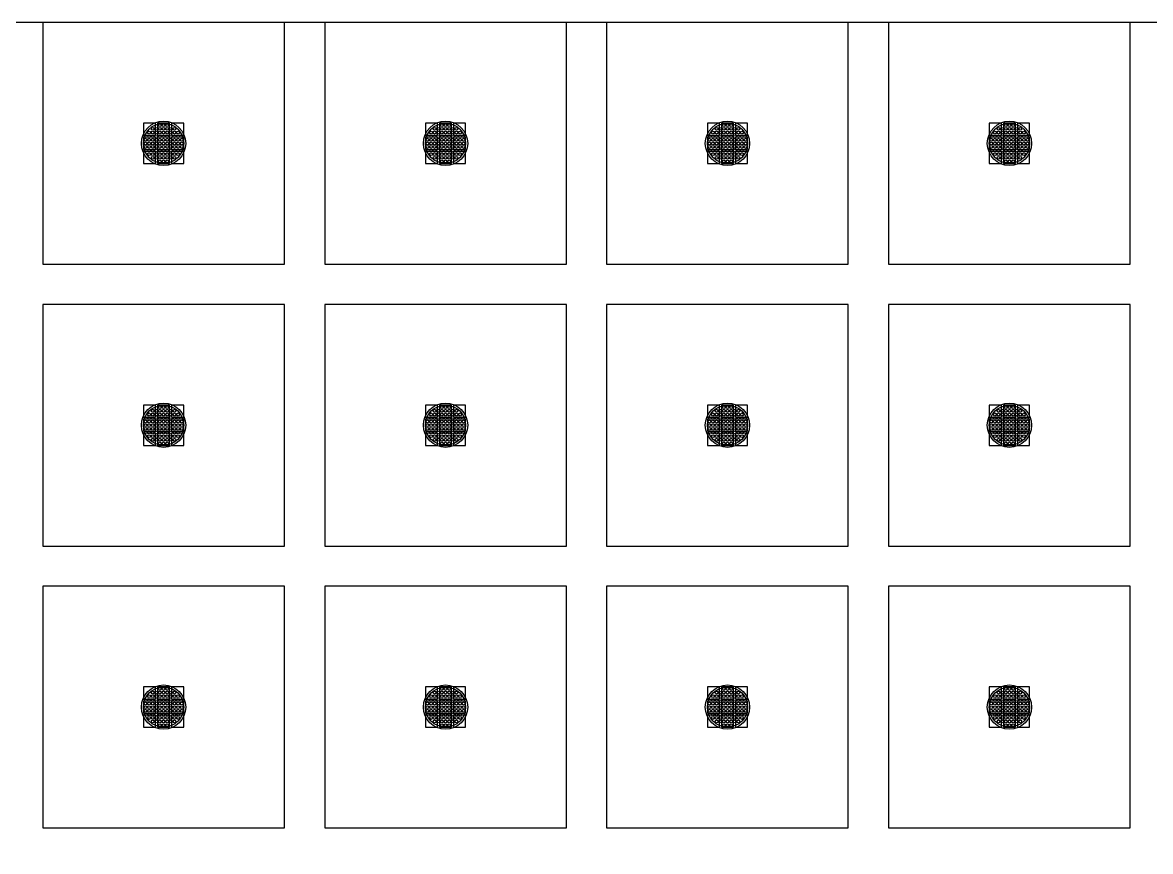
# Model space of a CAD drawing. Extents: x -49 to 54, y -38 to 38.
# Drawn here: x 2.5 to 30.5, y 17.41 to 38 of the extents above; entities that cross this region are included whole.
import ezdxf

# ---------------------------------------------------------------- set-up
doc = ezdxf.new("R2010")
doc.units = 0
for name, color, linetype in [('BACK_LAYER', 5, 'CONTINUOUS'), ('CELL_GRID', 8, 'CONTINUOUS'), ('COND_LAYER_LOWER_ELECTRODE', 6, 'CONTINUOUS'), ('CONDUCTIVE_LAYER_BACK_LAYER', 2, 'CONTINUOUS'), ('EMITTER', 3, 'CONTINUOUS'), ('LOWER_ELECTRODE', 1, 'CONTINUOUS'), ('OUTLINE', 7, 'CONTINUOUS')]:
    doc.layers.add(name, color=color, linetype=linetype)

msp = doc.modelspace()

# ---------------------------------------------------------------- linework, layer by layer
at = {"layer": 'BACK_LAYER'}
for points in [[(5.5, 35.2), (5.8, 35.2), (5.8, 35.5), (5.5, 35.5)], [(5.85, 35.2), (6.15, 35.2), (6.15, 35.5), (5.85, 35.5)], [(6.2, 35.2), (6.5, 35.2), (6.5, 35.5), (6.2, 35.5)], [(12.5, 35.2), (12.8, 35.2), (12.8, 35.5), (12.5, 35.5)], [(12.85, 35.2), (13.15, 35.2), (13.15, 35.5), (12.85, 35.5)], [(13.2, 35.2), (13.5, 35.2), (13.5, 35.5), (13.2, 35.5)], [(19.5, 35.2), (19.8, 35.2), (19.8, 35.5), (19.5, 35.5)], [(19.85, 35.2), (20.15, 35.2), (20.15, 35.5), (19.85, 35.5)], [(20.2, 35.2), (20.5, 35.2), (20.5, 35.5), (20.2, 35.5)], [(26.5, 35.2), (26.8, 35.2), (26.8, 35.5), (26.5, 35.5)], [(26.85, 35.2), (27.15, 35.2), (27.15, 35.5), (26.85, 35.5)], [(27.2, 35.2), (27.5, 35.2), (27.5, 35.5), (27.2, 35.5)], [(5.5, 34.85), (5.8, 34.85), (5.8, 35.15), (5.5, 35.15)], [(5.85, 34.85), (6.15, 34.85), (6.15, 35.15), (5.85, 35.15)], [(6.2, 34.85), (6.5, 34.85), (6.5, 35.15), (6.2, 35.15)], [(12.5, 34.85), (12.8, 34.85), (12.8, 35.15), (12.5, 35.15)], [(12.85, 34.85), (13.15, 34.85), (13.15, 35.15), (12.85, 35.15)], [(13.2, 34.85), (13.5, 34.85), (13.5, 35.15), (13.2, 35.15)], [(19.5, 34.85), (19.8, 34.85), (19.8, 35.15), (19.5, 35.15)], [(19.85, 34.85), (20.15, 34.85), (20.15, 35.15), (19.85, 35.15)], [(20.2, 34.85), (20.5, 34.85), (20.5, 35.15), (20.2, 35.15)], [(26.5, 34.85), (26.8, 34.85), (26.8, 35.15), (26.5, 35.15)], [(26.85, 34.85), (27.15, 34.85), (27.15, 35.15), (26.85, 35.15)], [(27.2, 34.85), (27.5, 34.85), (27.5, 35.15), (27.2, 35.15)], [(5.5, 34.5), (5.8, 34.5), (5.8, 34.8), (5.5, 34.8)], [(5.85, 34.5), (6.15, 34.5), (6.15, 34.8), (5.85, 34.8)], [(6.2, 34.5), (6.5, 34.5), (6.5, 34.8), (6.2, 34.8)], [(12.5, 34.5), (12.8, 34.5), (12.8, 34.8), (12.5, 34.8)], [(12.85, 34.5), (13.15, 34.5), (13.15, 34.8), (12.85, 34.8)], [(13.2, 34.5), (13.5, 34.5), (13.5, 34.8), (13.2, 34.8)], [(19.5, 34.5), (19.8, 34.5), (19.8, 34.8), (19.5, 34.8)], [(19.85, 34.5), (20.15, 34.5), (20.15, 34.8), (19.85, 34.8)], [(20.2, 34.5), (20.5, 34.5), (20.5, 34.8), (20.2, 34.8)], [(26.5, 34.5), (26.8, 34.5), (26.8, 34.8), (26.5, 34.8)], [(26.85, 34.5), (27.15, 34.5), (27.15, 34.8), (26.85, 34.8)], [(27.2, 34.5), (27.5, 34.5), (27.5, 34.8), (27.2, 34.8)], [(5.5, 28.2), (5.8, 28.2), (5.8, 28.5), (5.5, 28.5)], [(5.85, 28.2), (6.15, 28.2), (6.15, 28.5), (5.85, 28.5)], [(6.2, 28.2), (6.5, 28.2), (6.5, 28.5), (6.2, 28.5)], [(12.5, 28.2), (12.8, 28.2), (12.8, 28.5), (12.5, 28.5)], [(12.85, 28.2), (13.15, 28.2), (13.15, 28.5), (12.85, 28.5)], [(13.2, 28.2), (13.5, 28.2), (13.5, 28.5), (13.2, 28.5)], [(19.5, 28.2), (19.8, 28.2), (19.8, 28.5), (19.5, 28.5)], [(19.85, 28.2), (20.15, 28.2), (20.15, 28.5), (19.85, 28.5)], [(20.2, 28.2), (20.5, 28.2), (20.5, 28.5), (20.2, 28.5)], [(26.5, 28.2), (26.8, 28.2), (26.8, 28.5), (26.5, 28.5)], [(26.85, 28.2), (27.15, 28.2), (27.15, 28.5), (26.85, 28.5)], [(27.2, 28.2), (27.5, 28.2), (27.5, 28.5), (27.2, 28.5)], [(5.5, 27.85), (5.8, 27.85), (5.8, 28.15), (5.5, 28.15)], [(5.85, 27.85), (6.15, 27.85), (6.15, 28.15), (5.85, 28.15)], [(6.2, 27.85), (6.5, 27.85), (6.5, 28.15), (6.2, 28.15)], [(12.5, 27.85), (12.8, 27.85), (12.8, 28.15), (12.5, 28.15)], [(12.85, 27.85), (13.15, 27.85), (13.15, 28.15), (12.85, 28.15)], [(13.2, 27.85), (13.5, 27.85), (13.5, 28.15), (13.2, 28.15)], [(19.5, 27.85), (19.8, 27.85), (19.8, 28.15), (19.5, 28.15)], [(19.85, 27.85), (20.15, 27.85), (20.15, 28.15), (19.85, 28.15)], [(20.2, 27.85), (20.5, 27.85), (20.5, 28.15), (20.2, 28.15)], [(26.5, 27.85), (26.8, 27.85), (26.8, 28.15), (26.5, 28.15)], [(26.85, 27.85), (27.15, 27.85), (27.15, 28.15), (26.85, 28.15)], [(27.2, 27.85), (27.5, 27.85), (27.5, 28.15), (27.2, 28.15)], [(5.5, 27.5), (5.8, 27.5), (5.8, 27.8), (5.5, 27.8)], [(5.85, 27.5), (6.15, 27.5), (6.15, 27.8), (5.85, 27.8)], [(6.2, 27.5), (6.5, 27.5), (6.5, 27.8), (6.2, 27.8)], [(12.5, 27.5), (12.8, 27.5), (12.8, 27.8), (12.5, 27.8)], [(12.85, 27.5), (13.15, 27.5), (13.15, 27.8), (12.85, 27.8)], [(13.2, 27.5), (13.5, 27.5), (13.5, 27.8), (13.2, 27.8)], [(19.5, 27.5), (19.8, 27.5), (19.8, 27.8), (19.5, 27.8)], [(19.85, 27.5), (20.15, 27.5), (20.15, 27.8), (19.85, 27.8)], [(20.2, 27.5), (20.5, 27.5), (20.5, 27.8), (20.2, 27.8)], [(26.5, 27.5), (26.8, 27.5), (26.8, 27.8), (26.5, 27.8)], [(26.85, 27.5), (27.15, 27.5), (27.15, 27.8), (26.85, 27.8)], [(27.2, 27.5), (27.5, 27.5), (27.5, 27.8), (27.2, 27.8)], [(5.5, 21.2), (5.8, 21.2), (5.8, 21.5), (5.5, 21.5)], [(5.85, 21.2), (6.15, 21.2), (6.15, 21.5), (5.85, 21.5)], [(6.2, 21.2), (6.5, 21.2), (6.5, 21.5), (6.2, 21.5)], [(12.5, 21.2), (12.8, 21.2), (12.8, 21.5), (12.5, 21.5)], [(12.85, 21.2), (13.15, 21.2), (13.15, 21.5), (12.85, 21.5)], [(13.2, 21.2), (13.5, 21.2), (13.5, 21.5), (13.2, 21.5)], [(19.5, 21.2), (19.8, 21.2), (19.8, 21.5), (19.5, 21.5)], [(19.85, 21.2), (20.15, 21.2), (20.15, 21.5), (19.85, 21.5)], [(20.2, 21.2), (20.5, 21.2), (20.5, 21.5), (20.2, 21.5)], [(26.5, 21.2), (26.8, 21.2), (26.8, 21.5), (26.5, 21.5)], [(26.85, 21.2), (27.15, 21.2), (27.15, 21.5), (26.85, 21.5)], [(27.2, 21.2), (27.5, 21.2), (27.5, 21.5), (27.2, 21.5)], [(5.5, 20.85), (5.8, 20.85), (5.8, 21.15), (5.5, 21.15)], [(5.85, 20.85), (6.15, 20.85), (6.15, 21.15), (5.85, 21.15)], [(6.2, 20.85), (6.5, 20.85), (6.5, 21.15), (6.2, 21.15)], [(12.5, 20.85), (12.8, 20.85), (12.8, 21.15), (12.5, 21.15)], [(12.85, 20.85), (13.15, 20.85), (13.15, 21.15), (12.85, 21.15)], [(13.2, 20.85), (13.5, 20.85), (13.5, 21.15), (13.2, 21.15)], [(19.5, 20.85), (19.8, 20.85), (19.8, 21.15), (19.5, 21.15)], [(19.85, 20.85), (20.15, 20.85), (20.15, 21.15), (19.85, 21.15)], [(20.2, 20.85), (20.5, 20.85), (20.5, 21.15), (20.2, 21.15)], [(26.5, 20.85), (26.8, 20.85), (26.8, 21.15), (26.5, 21.15)], [(26.85, 20.85), (27.15, 20.85), (27.15, 21.15), (26.85, 21.15)], [(27.2, 20.85), (27.5, 20.85), (27.5, 21.15), (27.2, 21.15)], [(5.5, 20.5), (5.8, 20.5), (5.8, 20.8), (5.5, 20.8)], [(5.85, 20.5), (6.15, 20.5), (6.15, 20.8), (5.85, 20.8)], [(6.2, 20.5), (6.5, 20.5), (6.5, 20.8), (6.2, 20.8)], [(12.5, 20.5), (12.8, 20.5), (12.8, 20.8), (12.5, 20.8)], [(12.85, 20.5), (13.15, 20.5), (13.15, 20.8), (12.85, 20.8)], [(13.2, 20.5), (13.5, 20.5), (13.5, 20.8), (13.2, 20.8)], [(19.5, 20.5), (19.8, 20.5), (19.8, 20.8), (19.5, 20.8)], [(19.85, 20.5), (20.15, 20.5), (20.15, 20.8), (19.85, 20.8)], [(20.2, 20.5), (20.5, 20.5), (20.5, 20.8), (20.2, 20.8)], [(26.5, 20.5), (26.8, 20.5), (26.8, 20.8), (26.5, 20.8)], [(26.85, 20.5), (27.15, 20.5), (27.15, 20.8), (26.85, 20.8)], [(27.2, 20.5), (27.5, 20.5), (27.5, 20.8), (27.2, 20.8)]]:
    msp.add_lwpolyline(points, close=True, dxfattribs=at)
at = {"layer": 'CELL_GRID'}
for points in [[(3, 32), (9, 32), (9, 38), (3, 38)], [(10, 32), (16, 32), (16, 38), (10, 38)], [(17, 32), (23, 32), (23, 38), (17, 38)], [(24, 32), (30, 32), (30, 38), (24, 38)], [(3, 25), (9, 25), (9, 31), (3, 31)], [(10, 25), (16, 25), (16, 31), (10, 31)], [(17, 25), (23, 25), (23, 31), (17, 31)], [(24, 25), (30, 25), (30, 31), (24, 31)], [(3, 18), (9, 18), (9, 24), (3, 24)], [(10, 18), (16, 18), (16, 24), (10, 24)], [(17, 18), (23, 18), (23, 24), (17, 24)], [(24, 18), (30, 18), (30, 24), (24, 24)]]:
    msp.add_lwpolyline(points, close=True, dxfattribs=at)
at = {"layer": 'COND_LAYER_LOWER_ELECTRODE'}
for centre in [(6, 35), (13, 35), (20, 35), (27, 35), (6, 28), (13, 28), (20, 28), (27, 28), (6, 21), (13, 21), (20, 21), (27, 21)]:
    msp.add_circle(centre, 0.55, dxfattribs=at)
at = {"layer": 'CONDUCTIVE_LAYER_BACK_LAYER'}
msp.add_lwpolyline([(-49.4, -38), (54.4, -38), (54.4, 38), (-49.4, 38)], close=True, dxfattribs=at)
at = {"layer": 'EMITTER'}
for centre in [(6, 35), (13, 35), (20, 35), (27, 35), (6, 28), (13, 28), (20, 28), (27, 28), (6, 21), (13, 21), (20, 21), (27, 21)]:
    msp.add_circle(centre, 0.5, dxfattribs=at)
at = {"layer": 'LOWER_ELECTRODE'}
for centre in [(5.64, 35.27), (5.73, 35.36), (5.73, 35.27), (5.82, 35.36), (5.82, 35.27), (5.91, 35.45), (5.91, 35.36), (5.91, 35.27), (6, 35.45), (6, 35.36), (6, 35.27), (6.09, 35.45), (6.09, 35.36), (6.09, 35.27), (6.18, 35.36), (6.18, 35.27), (6.27, 35.36), (6.27, 35.27), (6.36, 35.27), (12.64, 35.27), (12.73, 35.36), (12.73, 35.27), (12.82, 35.36), (12.82, 35.27), (12.91, 35.45), (12.91, 35.36), (12.91, 35.27), (13, 35.45), (13, 35.36), (13, 35.27), (13.09, 35.45), (13.09, 35.36), (13.09, 35.27), (13.18, 35.36), (13.18, 35.27), (13.27, 35.36), (13.27, 35.27), (13.36, 35.27), (19.64, 35.27), (19.73, 35.36), (19.73, 35.27), (19.82, 35.36), (19.82, 35.27), (19.91, 35.45), (19.91, 35.36), (19.91, 35.27), (20, 35.45), (20, 35.36), (20, 35.27), (20.09, 35.45), (20.09, 35.36), (20.09, 35.27), (20.18, 35.36), (20.18, 35.27), (20.27, 35.36), (20.27, 35.27), (20.36, 35.27), (26.64, 35.27), (26.73, 35.36), (26.73, 35.27), (26.82, 35.36), (26.82, 35.27), (26.91, 35.45), (26.91, 35.36), (26.91, 35.27), (27, 35.45), (27, 35.36), (27, 35.27), (27.09, 35.45), (27.09, 35.36), (27.09, 35.27), (27.18, 35.36), (27.18, 35.27), (27.27, 35.36), (27.27, 35.27), (27.36, 35.27), (5.55, 35.09), (5.55, 35), (5.64, 35.18), (5.64, 35.09), (5.64, 35), (5.73, 35.18), (5.73, 35.09), (5.73, 35), (5.82, 35.18), (5.82, 35.09), (5.82, 35), (5.91, 35.18), (5.91, 35.09), (5.91, 35), (6, 35.18), (6, 35.09), (6, 35), (6.09, 35.18), (6.09, 35.09), (6.09, 35), (6.18, 35.18), (6.18, 35.09), (6.18, 35), (6.27, 35.18), (6.27, 35.09), (6.27, 35), (6.36, 35.18), (6.36, 35.09), (6.36, 35), (6.45, 35.09), (6.45, 35), (12.55, 35.09), (12.55, 35), (12.64, 35.18), (12.64, 35.09), (12.64, 35), (12.73, 35.18), (12.73, 35.09), (12.73, 35), (12.82, 35.18), (12.82, 35.09), (12.82, 35), (12.91, 35.18), (12.91, 35.09), (12.91, 35), (13, 35.18), (13, 35.09), (13, 35), (13.09, 35.18), (13.09, 35.09), (13.09, 35), (13.18, 35.18), (13.18, 35.09), (13.18, 35), (13.27, 35.18), (13.27, 35.09), (13.27, 35), (13.36, 35.18), (13.36, 35.09), (13.36, 35), (13.45, 35.09), (13.45, 35), (19.55, 35.09), (19.55, 35), (19.64, 35.18), (19.64, 35.09), (19.64, 35), (19.73, 35.18), (19.73, 35.09), (19.73, 35), (19.82, 35.18), (19.82, 35.09), (19.82, 35), (19.91, 35.18), (19.91, 35.09), (19.91, 35), (20, 35.18), (20, 35.09), (20, 35), (20.09, 35.18), (20.09, 35.09), (20.09, 35), (20.18, 35.18), (20.18, 35.09), (20.18, 35), (20.27, 35.18), (20.27, 35.09), (20.27, 35), (20.36, 35.18), (20.36, 35.09), (20.36, 35), (20.45, 35.09), (20.45, 35), (26.55, 35.09), (26.55, 35), (26.64, 35.18), (26.64, 35.09), (26.64, 35), (26.73, 35.18), (26.73, 35.09), (26.73, 35), (26.82, 35.18), (26.82, 35.09), (26.82, 35), (26.91, 35.18), (26.91, 35.09), (26.91, 35), (27, 35.18), (27, 35.09), (27, 35), (27.09, 35.18), (27.09, 35.09), (27.09, 35), (27.18, 35.18), (27.18, 35.09), (27.18, 35), (27.27, 35.18), (27.27, 35.09), (27.27, 35), (27.36, 35.18), (27.36, 35.09), (27.36, 35), (27.45, 35.09), (27.45, 35), (5.55, 34.91), (5.64, 34.91), (5.64, 34.82), (5.64, 34.73), (5.73, 34.91), (5.73, 34.82), (5.73, 34.73), (5.82, 34.91), (5.82, 34.82), (5.82, 34.73), (5.91, 34.91), (5.91, 34.82), (5.91, 34.73), (6, 34.91), (6, 34.82), (6, 34.73), (6.09, 34.91), (6.09, 34.82), (6.09, 34.73), (6.18, 34.91), (6.18, 34.82), (6.18, 34.73), (6.27, 34.91), (6.27, 34.82), (6.27, 34.73), (6.36, 34.91), (6.36, 34.82), (6.36, 34.73), (6.45, 34.91), (12.55, 34.91), (12.64, 34.91), (12.64, 34.82), (12.64, 34.73), (12.73, 34.91), (12.73, 34.82), (12.73, 34.73), (12.82, 34.91), (12.82, 34.82), (12.82, 34.73), (12.91, 34.91), (12.91, 34.82), (12.91, 34.73), (13, 34.91), (13, 34.82), (13, 34.73), (13.09, 34.91), (13.09, 34.82), (13.09, 34.73), (13.18, 34.91), (13.18, 34.82), (13.18, 34.73), (13.27, 34.91), (13.27, 34.82), (13.27, 34.73), (13.36, 34.91), (13.36, 34.82), (13.36, 34.73), (13.45, 34.91), (19.55, 34.91), (19.64, 34.91), (19.64, 34.82), (19.64, 34.73), (19.73, 34.91), (19.73, 34.82), (19.73, 34.73), (19.82, 34.91), (19.82, 34.82), (19.82, 34.73), (19.91, 34.91), (19.91, 34.82), (19.91, 34.73), (20, 34.91), (20, 34.82), (20, 34.73), (20.09, 34.91), (20.09, 34.82), (20.09, 34.73), (20.18, 34.91), (20.18, 34.82), (20.18, 34.73), (20.27, 34.91), (20.27, 34.82), (20.27, 34.73), (20.36, 34.91), (20.36, 34.82), (20.36, 34.73), (20.45, 34.91), (26.55, 34.91), (26.64, 34.91), (26.64, 34.82), (26.64, 34.73), (26.73, 34.91), (26.73, 34.82), (26.73, 34.73), (26.82, 34.91), (26.82, 34.82), (26.82, 34.73), (26.91, 34.91), (26.91, 34.82), (26.91, 34.73), (27, 34.91), (27, 34.82), (27, 34.73), (27.09, 34.91), (27.09, 34.82), (27.09, 34.73), (27.18, 34.91), (27.18, 34.82), (27.18, 34.73), (27.27, 34.91), (27.27, 34.82), (27.27, 34.73), (27.36, 34.91), (27.36, 34.82), (27.36, 34.73), (27.45, 34.91), (5.73, 34.64), (5.82, 34.64), (5.91, 34.64), (5.91, 34.55), (6, 34.64), (6, 34.55), (6.09, 34.64), (6.09, 34.55), (6.18, 34.64), (6.27, 34.64), (12.73, 34.64), (12.82, 34.64), (12.91, 34.64), (12.91, 34.55), (13, 34.64), (13, 34.55), (13.09, 34.64), (13.09, 34.55), (13.18, 34.64), (13.27, 34.64), (19.73, 34.64), (19.82, 34.64), (19.91, 34.64), (19.91, 34.55), (20, 34.64), (20, 34.55), (20.09, 34.64), (20.09, 34.55), (20.18, 34.64), (20.27, 34.64), (26.73, 34.64), (26.82, 34.64), (26.91, 34.64), (26.91, 34.55), (27, 34.64), (27, 34.55), (27.09, 34.64), (27.09, 34.55), (27.18, 34.64), (27.27, 34.64), (5.64, 28.27), (5.73, 28.36), (5.73, 28.27), (5.82, 28.36), (5.82, 28.27), (5.91, 28.45), (5.91, 28.36), (5.91, 28.27), (6, 28.45), (6, 28.36), (6, 28.27), (6.09, 28.45), (6.09, 28.36), (6.09, 28.27), (6.18, 28.36), (6.18, 28.27), (6.27, 28.36), (6.27, 28.27), (6.36, 28.27), (12.64, 28.27), (12.73, 28.36), (12.73, 28.27), (12.82, 28.36), (12.82, 28.27), (12.91, 28.45), (12.91, 28.36), (12.91, 28.27), (13, 28.45), (13, 28.36), (13, 28.27), (13.09, 28.45), (13.09, 28.36), (13.09, 28.27), (13.18, 28.36), (13.18, 28.27), (13.27, 28.36), (13.27, 28.27), (13.36, 28.27), (19.64, 28.27), (19.73, 28.36), (19.73, 28.27), (19.82, 28.36), (19.82, 28.27), (19.91, 28.45), (19.91, 28.36), (19.91, 28.27), (20, 28.45), (20, 28.36), (20, 28.27), (20.09, 28.45), (20.09, 28.36), (20.09, 28.27), (20.18, 28.36), (20.18, 28.27), (20.27, 28.36), (20.27, 28.27), (20.36, 28.27), (26.64, 28.27), (26.73, 28.36), (26.73, 28.27), (26.82, 28.36), (26.82, 28.27), (26.91, 28.45), (26.91, 28.36), (26.91, 28.27), (27, 28.45), (27, 28.36), (27, 28.27), (27.09, 28.45), (27.09, 28.36), (27.09, 28.27), (27.18, 28.36), (27.18, 28.27), (27.27, 28.36), (27.27, 28.27), (27.36, 28.27), (5.55, 28.09), (5.55, 28), (5.64, 28.18), (5.64, 28.09), (5.64, 28), (5.73, 28.18), (5.73, 28.09), (5.73, 28), (5.82, 28.18), (5.82, 28.09), (5.82, 28), (5.91, 28.18), (5.91, 28.09), (5.91, 28), (6, 28.18), (6, 28.09), (6, 28), (6.09, 28.18), (6.09, 28.09), (6.09, 28), (6.18, 28.18), (6.18, 28.09), (6.18, 28), (6.27, 28.18), (6.27, 28.09), (6.27, 28), (6.36, 28.18), (6.36, 28.09), (6.36, 28), (6.45, 28.09), (6.45, 28), (12.55, 28.09), (12.55, 28), (12.64, 28.18), (12.64, 28.09), (12.64, 28), (12.73, 28.18), (12.73, 28.09), (12.73, 28), (12.82, 28.18), (12.82, 28.09), (12.82, 28), (12.91, 28.18), (12.91, 28.09), (12.91, 28), (13, 28.18), (13, 28.09), (13, 28), (13.09, 28.18), (13.09, 28.09), (13.09, 28), (13.18, 28.18), (13.18, 28.09), (13.18, 28), (13.27, 28.18), (13.27, 28.09), (13.27, 28), (13.36, 28.18), (13.36, 28.09), (13.36, 28), (13.45, 28.09), (13.45, 28), (19.55, 28.09), (19.55, 28), (19.64, 28.18), (19.64, 28.09), (19.64, 28), (19.73, 28.18), (19.73, 28.09), (19.73, 28), (19.82, 28.18), (19.82, 28.09), (19.82, 28), (19.91, 28.18), (19.91, 28.09), (19.91, 28), (20, 28.18), (20, 28.09), (20, 28), (20.09, 28.18), (20.09, 28.09), (20.09, 28), (20.18, 28.18), (20.18, 28.09), (20.18, 28), (20.27, 28.18), (20.27, 28.09), (20.27, 28), (20.36, 28.18), (20.36, 28.09), (20.36, 28), (20.45, 28.09), (20.45, 28), (26.55, 28.09), (26.55, 28), (26.64, 28.18), (26.64, 28.09), (26.64, 28), (26.73, 28.18), (26.73, 28.09), (26.73, 28), (26.82, 28.18), (26.82, 28.09), (26.82, 28), (26.91, 28.18), (26.91, 28.09), (26.91, 28), (27, 28.18), (27, 28.09), (27, 28), (27.09, 28.18), (27.09, 28.09), (27.09, 28), (27.18, 28.18), (27.18, 28.09), (27.18, 28), (27.27, 28.18), (27.27, 28.09), (27.27, 28), (27.36, 28.18), (27.36, 28.09), (27.36, 28), (27.45, 28.09), (27.45, 28), (5.55, 27.91), (5.64, 27.91), (5.64, 27.82), (5.64, 27.73), (5.73, 27.91), (5.73, 27.82), (5.73, 27.73), (5.82, 27.91), (5.82, 27.82), (5.82, 27.73), (5.91, 27.91), (5.91, 27.82), (5.91, 27.73), (6, 27.91), (6, 27.82), (6, 27.73), (6.09, 27.91), (6.09, 27.82), (6.09, 27.73), (6.18, 27.91), (6.18, 27.82), (6.18, 27.73), (6.27, 27.91), (6.27, 27.82), (6.27, 27.73), (6.36, 27.91), (6.36, 27.82), (6.36, 27.73), (6.45, 27.91), (12.55, 27.91), (12.64, 27.91), (12.64, 27.82), (12.64, 27.73), (12.73, 27.91), (12.73, 27.82), (12.73, 27.73), (12.82, 27.91), (12.82, 27.82), (12.82, 27.73), (12.91, 27.91), (12.91, 27.82), (12.91, 27.73), (13, 27.91), (13, 27.82), (13, 27.73), (13.09, 27.91), (13.09, 27.82), (13.09, 27.73), (13.18, 27.91), (13.18, 27.82), (13.18, 27.73), (13.27, 27.91), (13.27, 27.82), (13.27, 27.73), (13.36, 27.91), (13.36, 27.82), (13.36, 27.73), (13.45, 27.91), (19.55, 27.91), (19.64, 27.91), (19.64, 27.82), (19.64, 27.73), (19.73, 27.91), (19.73, 27.82), (19.73, 27.73), (19.82, 27.91), (19.82, 27.82), (19.82, 27.73), (19.91, 27.91), (19.91, 27.82), (19.91, 27.73), (20, 27.91), (20, 27.82), (20, 27.73), (20.09, 27.91), (20.09, 27.82), (20.09, 27.73), (20.18, 27.91), (20.18, 27.82), (20.18, 27.73), (20.27, 27.91), (20.27, 27.82), (20.27, 27.73), (20.36, 27.91), (20.36, 27.82), (20.36, 27.73), (20.45, 27.91), (26.55, 27.91), (26.64, 27.91), (26.64, 27.82), (26.64, 27.73), (26.73, 27.91), (26.73, 27.82), (26.73, 27.73), (26.82, 27.91), (26.82, 27.82), (26.82, 27.73), (26.91, 27.91), (26.91, 27.82), (26.91, 27.73), (27, 27.91), (27, 27.82), (27, 27.73), (27.09, 27.91), (27.09, 27.82), (27.09, 27.73), (27.18, 27.91), (27.18, 27.82), (27.18, 27.73), (27.27, 27.91), (27.27, 27.82), (27.27, 27.73), (27.36, 27.91), (27.36, 27.82), (27.36, 27.73), (27.45, 27.91), (5.73, 27.64), (5.82, 27.64), (5.91, 27.64), (5.91, 27.55), (6, 27.64), (6, 27.55), (6.09, 27.64), (6.09, 27.55), (6.18, 27.64), (6.27, 27.64), (12.73, 27.64), (12.82, 27.64), (12.91, 27.64), (12.91, 27.55), (13, 27.64), (13, 27.55), (13.09, 27.64), (13.09, 27.55), (13.18, 27.64), (13.27, 27.64), (19.73, 27.64), (19.82, 27.64), (19.91, 27.64), (19.91, 27.55), (20, 27.64), (20, 27.55), (20.09, 27.64), (20.09, 27.55), (20.18, 27.64), (20.27, 27.64), (26.73, 27.64), (26.82, 27.64), (26.91, 27.64), (26.91, 27.55), (27, 27.64), (27, 27.55), (27.09, 27.64), (27.09, 27.55), (27.18, 27.64), (27.27, 27.64), (5.64, 21.27), (5.73, 21.36), (5.73, 21.27), (5.82, 21.36), (5.82, 21.27), (5.91, 21.45), (5.91, 21.36), (5.91, 21.27), (6, 21.45), (6, 21.36), (6, 21.27), (6.09, 21.45), (6.09, 21.36), (6.09, 21.27), (6.18, 21.36), (6.18, 21.27), (6.27, 21.36), (6.27, 21.27), (6.36, 21.27), (12.64, 21.27), (12.73, 21.36), (12.73, 21.27), (12.82, 21.36), (12.82, 21.27), (12.91, 21.45), (12.91, 21.36), (12.91, 21.27), (13, 21.45), (13, 21.36), (13, 21.27), (13.09, 21.45), (13.09, 21.36), (13.09, 21.27), (13.18, 21.36), (13.18, 21.27), (13.27, 21.36), (13.27, 21.27), (13.36, 21.27), (19.64, 21.27), (19.73, 21.36), (19.73, 21.27), (19.82, 21.36), (19.82, 21.27), (19.91, 21.45), (19.91, 21.36), (19.91, 21.27), (20, 21.45), (20, 21.36), (20, 21.27), (20.09, 21.45), (20.09, 21.36), (20.09, 21.27), (20.18, 21.36), (20.18, 21.27), (20.27, 21.36), (20.27, 21.27), (20.36, 21.27), (26.64, 21.27), (26.73, 21.36), (26.73, 21.27), (26.82, 21.36), (26.82, 21.27), (26.91, 21.45), (26.91, 21.36), (26.91, 21.27), (27, 21.45), (27, 21.36), (27, 21.27), (27.09, 21.45), (27.09, 21.36), (27.09, 21.27), (27.18, 21.36), (27.18, 21.27), (27.27, 21.36), (27.27, 21.27), (27.36, 21.27), (5.55, 21.09), (5.55, 21), (5.64, 21.18), (5.64, 21.09), (5.64, 21), (5.73, 21.18), (5.73, 21.09), (5.73, 21), (5.82, 21.18), (5.82, 21.09), (5.82, 21), (5.91, 21.18), (5.91, 21.09), (5.91, 21), (6, 21.18), (6, 21.09), (6, 21), (6.09, 21.18), (6.09, 21.09), (6.09, 21), (6.18, 21.18), (6.18, 21.09), (6.18, 21), (6.27, 21.18), (6.27, 21.09), (6.27, 21), (6.36, 21.18), (6.36, 21.09), (6.36, 21), (6.45, 21.09), (6.45, 21), (12.55, 21.09), (12.55, 21), (12.64, 21.18), (12.64, 21.09), (12.64, 21), (12.73, 21.18), (12.73, 21.09), (12.73, 21), (12.82, 21.18), (12.82, 21.09), (12.82, 21), (12.91, 21.18), (12.91, 21.09), (12.91, 21), (13, 21.18), (13, 21.09), (13, 21), (13.09, 21.18), (13.09, 21.09), (13.09, 21), (13.18, 21.18), (13.18, 21.09), (13.18, 21), (13.27, 21.18), (13.27, 21.09), (13.27, 21), (13.36, 21.18), (13.36, 21.09), (13.36, 21), (13.45, 21.09), (13.45, 21), (19.55, 21.09), (19.55, 21), (19.64, 21.18), (19.64, 21.09), (19.64, 21), (19.73, 21.18), (19.73, 21.09), (19.73, 21), (19.82, 21.18), (19.82, 21.09), (19.82, 21), (19.91, 21.18), (19.91, 21.09), (19.91, 21), (20, 21.18), (20, 21.09), (20, 21), (20.09, 21.18), (20.09, 21.09), (20.09, 21), (20.18, 21.18), (20.18, 21.09), (20.18, 21), (20.27, 21.18), (20.27, 21.09), (20.27, 21), (20.36, 21.18), (20.36, 21.09), (20.36, 21), (20.45, 21.09), (20.45, 21), (26.55, 21.09), (26.55, 21), (26.64, 21.18), (26.64, 21.09), (26.64, 21), (26.73, 21.18), (26.73, 21.09), (26.73, 21), (26.82, 21.18), (26.82, 21.09), (26.82, 21), (26.91, 21.18), (26.91, 21.09), (26.91, 21), (27, 21.18), (27, 21.09), (27, 21), (27.09, 21.18), (27.09, 21.09), (27.09, 21), (27.18, 21.18), (27.18, 21.09), (27.18, 21), (27.27, 21.18), (27.27, 21.09), (27.27, 21), (27.36, 21.18), (27.36, 21.09), (27.36, 21), (27.45, 21.09), (27.45, 21), (5.55, 20.91), (5.64, 20.91), (5.64, 20.82), (5.64, 20.73), (5.73, 20.91), (5.73, 20.82), (5.73, 20.73), (5.82, 20.91), (5.82, 20.82), (5.82, 20.73), (5.91, 20.91), (5.91, 20.82), (5.91, 20.73), (6, 20.91), (6, 20.82), (6, 20.73), (6.09, 20.91), (6.09, 20.82), (6.09, 20.73), (6.18, 20.91), (6.18, 20.82), (6.18, 20.73), (6.27, 20.91), (6.27, 20.82), (6.27, 20.73), (6.36, 20.91), (6.36, 20.82), (6.36, 20.73), (6.45, 20.91), (12.55, 20.91), (12.64, 20.91), (12.64, 20.82), (12.64, 20.73), (12.73, 20.91), (12.73, 20.82), (12.73, 20.73), (12.82, 20.91), (12.82, 20.82), (12.82, 20.73), (12.91, 20.91), (12.91, 20.82), (12.91, 20.73), (13, 20.91), (13, 20.82), (13, 20.73), (13.09, 20.91), (13.09, 20.82), (13.09, 20.73), (13.18, 20.91), (13.18, 20.82), (13.18, 20.73), (13.27, 20.91), (13.27, 20.82), (13.27, 20.73), (13.36, 20.91), (13.36, 20.82), (13.36, 20.73), (13.45, 20.91), (19.55, 20.91), (19.64, 20.91), (19.64, 20.82), (19.64, 20.73), (19.73, 20.91), (19.73, 20.82), (19.73, 20.73), (19.82, 20.91), (19.82, 20.82), (19.82, 20.73), (19.91, 20.91), (19.91, 20.82), (19.91, 20.73), (20, 20.91), (20, 20.82), (20, 20.73), (20.09, 20.91), (20.09, 20.82), (20.09, 20.73), (20.18, 20.91), (20.18, 20.82), (20.18, 20.73), (20.27, 20.91), (20.27, 20.82), (20.27, 20.73), (20.36, 20.91), (20.36, 20.82), (20.36, 20.73), (20.45, 20.91), (26.55, 20.91), (26.64, 20.91), (26.64, 20.82), (26.64, 20.73), (26.73, 20.91), (26.73, 20.82), (26.73, 20.73), (26.82, 20.91), (26.82, 20.82), (26.82, 20.73), (26.91, 20.91), (26.91, 20.82), (26.91, 20.73), (27, 20.91), (27, 20.82), (27, 20.73), (27.09, 20.91), (27.09, 20.82), (27.09, 20.73), (27.18, 20.91), (27.18, 20.82), (27.18, 20.73), (27.27, 20.91), (27.27, 20.82), (27.27, 20.73), (27.36, 20.91), (27.36, 20.82), (27.36, 20.73), (27.45, 20.91), (5.73, 20.64), (5.82, 20.64), (5.91, 20.64), (5.91, 20.55), (6, 20.64), (6, 20.55), (6.09, 20.64), (6.09, 20.55), (6.18, 20.64), (6.27, 20.64), (12.73, 20.64), (12.82, 20.64), (12.91, 20.64), (12.91, 20.55), (13, 20.64), (13, 20.55), (13.09, 20.64), (13.09, 20.55), (13.18, 20.64), (13.27, 20.64), (19.73, 20.64), (19.82, 20.64), (19.91, 20.64), (19.91, 20.55), (20, 20.64), (20, 20.55), (20.09, 20.64), (20.09, 20.55), (20.18, 20.64), (20.27, 20.64), (26.73, 20.64), (26.82, 20.64), (26.91, 20.64), (26.91, 20.55), (27, 20.64), (27, 20.55), (27.09, 20.64), (27.09, 20.55), (27.18, 20.64), (27.27, 20.64)]:
    msp.add_circle(centre, 0.035, dxfattribs=at)
at = {"layer": 'OUTLINE'}
msp.add_lwpolyline([(-49.4, -38), (54.4, -38), (54.4, 38), (-49.4, 38)], close=True, dxfattribs=at)

doc.saveas('drawing.dxf')
